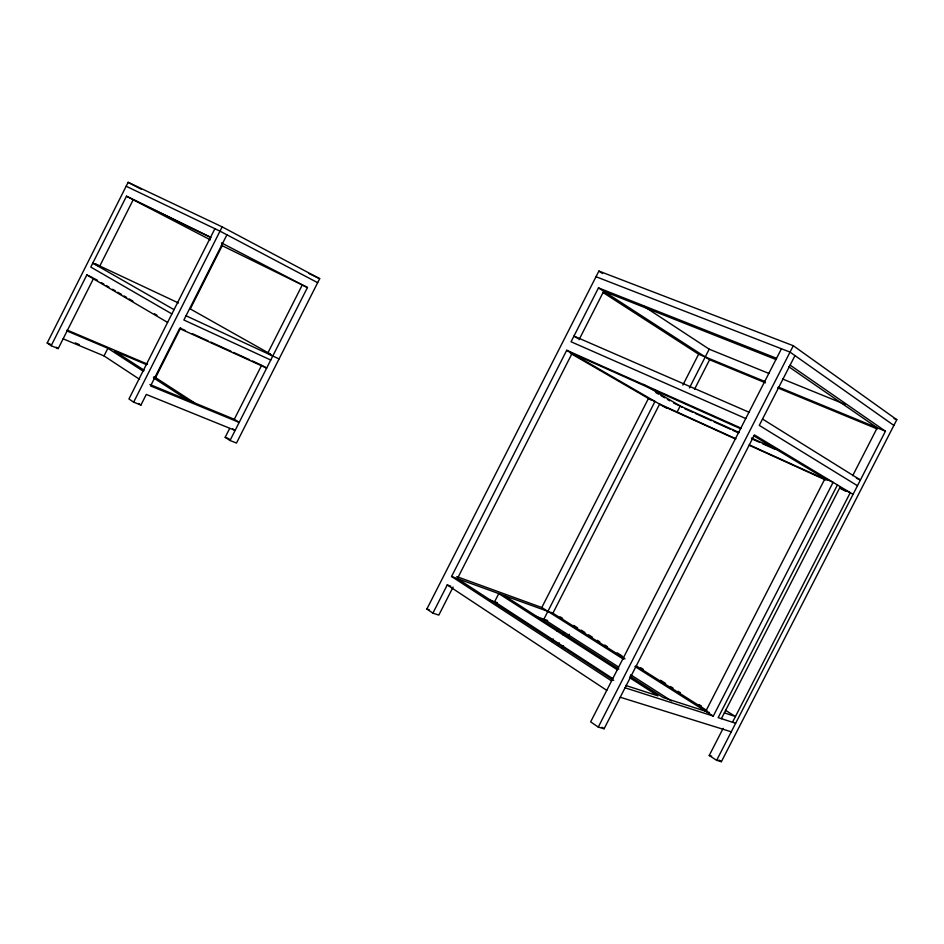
<?xml version="1.0" encoding="UTF-8"?>
<svg xmlns="http://www.w3.org/2000/svg" width="944" height="944" viewBox="0 0 944 944"><rect width="100%" height="100%" fill="white"/><g stroke="black" fill="none" stroke-linecap="round" stroke-linejoin="round"><path stroke-width="1.42" d="M93.716 278.126L58.209 348.607L51.177 345.716L47.2 342.991L128.136 182.322L222.159 226.867L319.697 278.669L236.484 443.066L230.029 440.494L225.191 437.296L229.616 428.541M51.177 345.716L86.824 274.952L92.571 277.595M210.595 237.239L126.496 196.187L90.789 267.081L171.891 313.915M174.038 309.656L92.772 263.14L99.639 266.361L133.234 199.691L210.925 237.628M139.57 379.323L104.029 355.912L107.876 348.277L67.083 331.002M214.902 228.708L128.95 398.958L133.647 402.179L140.927 405.07L146.296 394.439L235.115 430.44L232.684 428.871M133.647 402.179L222.159 226.867M226.914 234.796L183.879 320.004L270.751 360.042M155.595 377.588L180.682 327.898M190.381 308.7L222.123 245.829M262.916 365.93L266.668 368.089L179.584 328.524L150.58 385.943L239.186 422.405L234.301 419.289L261.665 365.21L252.308 360.95M267.718 353.245L302.269 284.97M230.029 440.494L307.449 287.519L221.427 242.879M453.108 587.026L438.818 615.099L432.895 613.152L426.877 608.998L598.885 271.07L793.302 345.728L896.8 419.702L721.393 761.678L716.638 760.345L709.239 755.471L723.139 728.355M432.895 613.152L447.244 584.95L450.772 586.2M611.594 680.907L451.551 576.489L566.719 350.271L740.887 428.057M776.558 358.295L598.484 287.885L571.049 341.775L745.748 418.546M572.088 353.386L457.403 578.601L613.671 680.364M579.061 339.687L603.712 291.259L776.062 359.558M456.79 576.619L541.797 607.511L648.457 398.462L654.994 401.436L543.874 619.217L618.237 666.83M659.62 404.115L552.913 613.187L451.551 576.489M551.945 641.531L553.255 638.97M557.172 631.3L558.47 628.739M682.866 385.069L698.619 354.212L603.051 292.522M557.951 645.436L559.261 642.876M563.19 635.17L564.5 632.598M676.907 412.457L680.199 406.003M689.427 387.925L709.204 349.186L643.383 305.986M562.199 648.375L563.509 645.814M568.076 636.87L569.385 634.309M694.489 389.329L709.593 359.747L598.484 287.885M781.431 348.773L590.649 721.865L598.26 727.104L604.113 728.756L754.409 434.901L853.057 494.349M598.26 727.104L793.302 345.728M794.978 355.605L759.283 425.39L857.471 485.735M705.746 711.304L824.985 478.632L833.104 482.325L713.286 716.083L625.058 687.787M837.446 484.945L718.16 717.641L735.659 723.257M721.381 718.679L840.325 486.667M852.715 475.646L877.236 427.821L788.806 366.744M732.52 722.243L850.261 492.662L839.546 487.777M716.638 760.345L885.437 431.207L790.104 365.127M709.239 755.471L711.623 756.144M620.22 697.238L731.27 731.812M625.754 685.474L657.956 695.87L629.565 677.639M709.416 712.484L663.266 697.592L629.978 676.234M724.355 712.885L735.459 716.52L725.464 710.277M426.877 608.998L429.249 609.789M489.075 599.782L497.346 602.72M535.661 616.302L547.662 620.562M596.018 276.722L790.045 352.112L893.862 425.414M225.191 437.296L229.062 438.842M894.062 418.593L896.8 419.702M709.204 349.186L768.947 373.458M782.529 378.981L844.974 404.351M698.619 354.212L764.841 381.494M778.375 387.075L885.437 431.207M709.593 359.747L765.454 382.804M777.726 387.866L877.2 428.93M149.895 384.491L234.301 419.289M47.2 342.991L50.705 344.442M75.26 342.896L79.296 344.584M63.13 338.825L104.029 355.912M146.462 364.608L114.495 351.074L144.102 370.225M67.071 330.058L147.606 364.195M748.993 412.209L573.94 336.099L578.2 338.636M856.373 478.195L860.409 480L762.516 419.053M569.433 352.195L740.686 428.765M673.674 403.076L739.282 432.576M751.377 438.016L779.567 450.701M684.636 408.61L692.672 412.233M695.362 413.437L711.446 420.682M714.124 421.897L730.219 429.131M732.898 430.346L738.267 432.753M751.672 438.795L759.719 442.417M762.398 443.621L774.469 449.049M659.773 404.174L735.919 438.795M749.276 444.86L825.422 479.469M662.83 405.955L734.892 438.724M749.571 445.403L825.646 480M180.044 328.087L185.402 330.518M192.092 333.562L208.14 340.867M210.819 342.082L230.891 351.215M233.569 352.431L249.629 359.735M840.998 488.85L846.367 491.293M270.267 354.342L267.754 353.186L272.781 356.018M186.027 315.756L279.07 358.932M178.499 302.989L95.474 263.978L99.639 266.361M309.136 273.618L319.697 278.669M126.154 186.239L219.999 231.15L317.668 282.693M221.321 245.263L307.449 287.519M126.496 196.187L210.37 239.859M128.136 182.322L141.163 189.201M190.263 308.924L270.232 353.953M566.719 350.271L666.747 408.245M570.483 353.327L650.77 399.808M643.489 384.397L682.418 407.312M655.927 392.645L658.464 394.132M661.001 395.619L664.8 397.861M667.337 399.347L669.874 400.834M94.978 278.869L97.515 280.356M101.303 282.575L103.84 284.061M106.365 285.548L108.902 287.035M112.69 289.265L115.227 290.752M117.752 292.227L121.552 294.457M124.077 295.944L126.614 297.431M129.139 298.918L132.939 301.148M154.45 313.774L156.975 315.249M86.824 274.952L167.595 322.423M753.548 435.68L827.168 479.941M840.195 487.777L845.01 490.679M560.111 616.833L562.589 618.391M573.763 625.447L577.48 627.795M581.197 630.144L584.926 632.492M588.643 634.852L592.372 637.2M597.328 640.327L599.806 641.896M604.774 645.035L607.252 646.605M617.175 652.87L622.143 655.997M640.752 667.75L643.23 669.32M660.599 680.282L665.555 683.421M670.523 686.559L673.001 688.117M677.969 691.256L680.447 692.825M699.056 704.578L701.534 706.136M551.815 612.491L625.058 658.782M636.126 665.78L706.985 710.572M541.797 607.511L623.701 659.36M634.887 666.452L713.286 716.083M630.639 674.771L671.538 700.955M504.214 595.558L618.886 669.119M617.234 669.709L498.774 593.587L494.609 601.753L612.703 678.559M153.966 376.609L194.676 402.946M107.876 348.277L143.571 371.417M153.412 377.801L187.88 400.15M718.927 760.062L721.393 761.678M598.885 271.07L602.579 273.512M447.244 584.95L606.768 690.359M56.203 347.25L58.209 348.607M138.567 403.466L140.927 405.07M601.942 727.258L604.113 728.756"/></g></svg>
